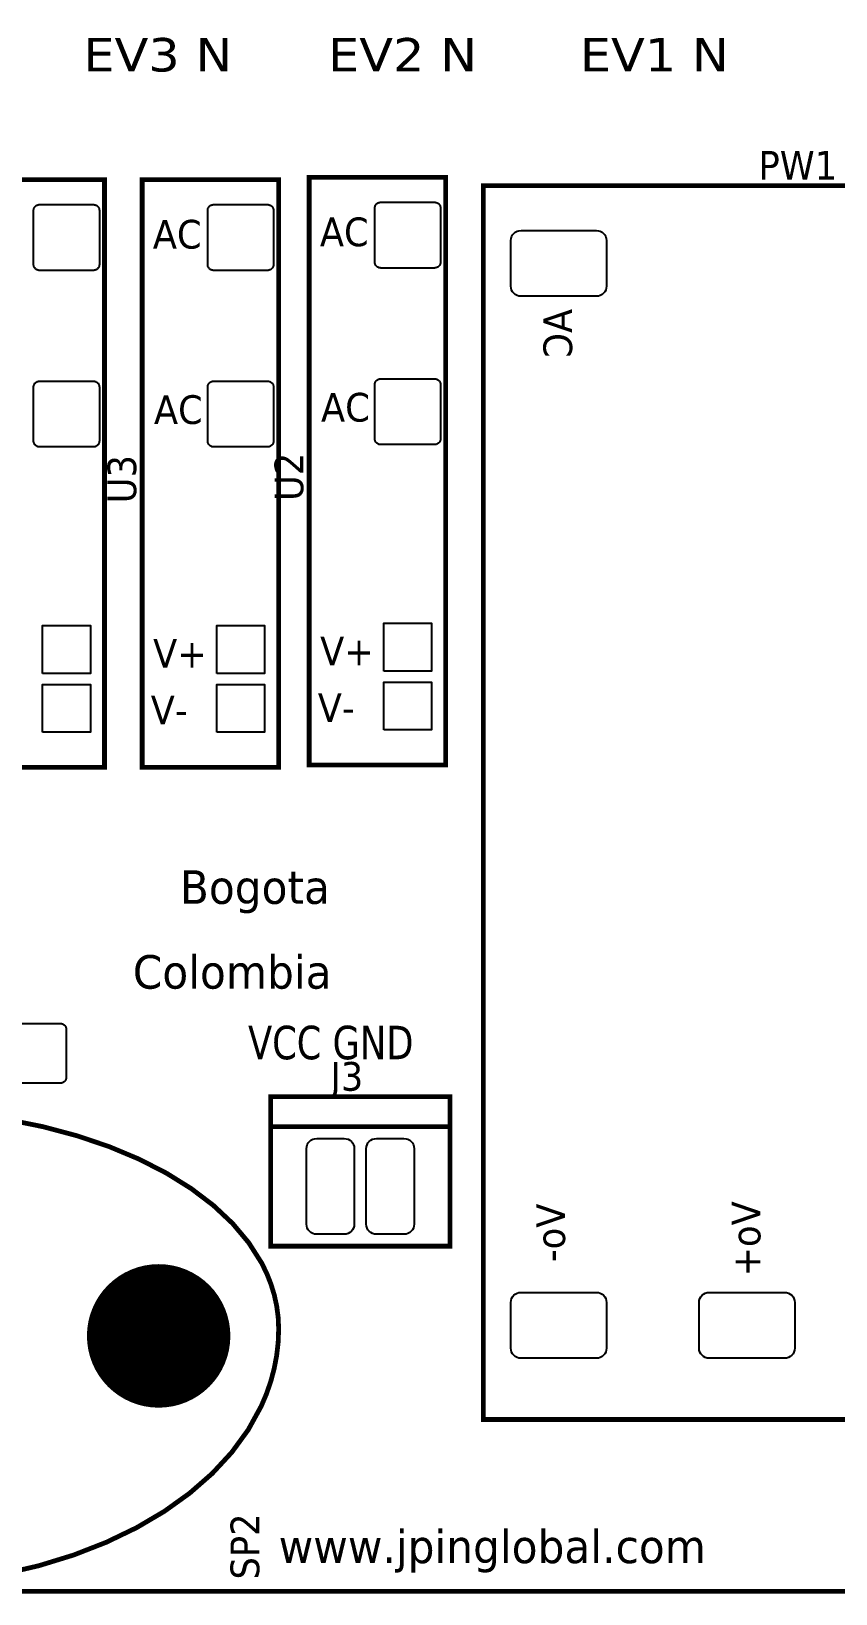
# Model space of a CAD drawing. Header units: millimetres. Extents: x 123.5 to 144.3, y 105.4 to 121.6.
# Drawn here: x 134.138 to 136.562, y 111.105 to 115.807 of the extents above; entities that cross this region are included whole.
import ezdxf

# ---------------------------------------------------------------- set-up
doc = ezdxf.new("R2010")
doc.units = ezdxf.units.MM
doc.layers.add('DESC', color=250, linetype='Continuous')
doc.styles.get("Standard").update_dxf_attribs({"font": 'tahoma.ttf'})

# ---------------------------------------------------------------- blocks, each defined once
blk = doc.blocks.new('EPAD')
at = {"const_width": 0.5}
blk.add_lwpolyline([(-0.25, 0, 1), (0.25, 0, 1)], format="xyb", close=True, dxfattribs=at)
blk = doc.blocks.new('DIELEC-AUT006')
at = {"const_width": 0.012}
for points in [[(145.7768, 111.1683), (155.7749, 111.1683), (155.7749, 115.8809), (145.7768, 115.8809), (145.7768, 111.1683)], [(145.7768, 111.1683), (155.7749, 111.1683), (155.7749, 115.8809), (145.7768, 115.8809), (145.7768, 111.1683)], [(145.7768, 111.1683), (155.7749, 111.1683), (155.7749, 115.8809), (145.7768, 115.8809), (145.7768, 111.1683)], [(152.8161, 113.2352), (153.1586, 113.2352), (153.1586, 114.7091), (152.8161, 114.7091), (152.8161, 113.2352)], [(152.8161, 113.2352), (153.1586, 113.2352), (153.1586, 114.7091), (152.8161, 114.7091), (152.8161, 113.2352)], [(152.8161, 113.2352), (153.1586, 113.2352), (153.1586, 114.7091), (152.8161, 114.7091), (152.8161, 113.2352)], [(153.2531, 113.2352), (153.5956, 113.2352), (153.5956, 114.7091), (153.2531, 114.7091), (153.2531, 113.2352)], [(153.2531, 113.2352), (153.5956, 113.2352), (153.5956, 114.7091), (153.2531, 114.7091), (153.2531, 113.2352)], [(153.2531, 113.2352), (153.5956, 113.2352), (153.5956, 114.7091), (153.2531, 114.7091), (153.2531, 113.2352)], [(153.6724, 113.2411), (154.0149, 113.2411), (154.0149, 114.715), (153.6724, 114.715), (153.6724, 113.2411)], [(153.6724, 113.2411), (154.0149, 113.2411), (154.0149, 114.715), (153.6724, 114.715), (153.6724, 113.2411)], [(153.6724, 113.2411), (154.0149, 113.2411), (154.0149, 114.715), (153.6724, 114.715), (153.6724, 113.2411)], [(154.1095, 111.5994), (155.7158, 111.5994), (155.7158, 114.6939), (154.1095, 114.6939), (154.1095, 111.5994)], [(154.1095, 111.5994), (155.7158, 111.5994), (155.7158, 114.6939), (154.1095, 114.6939), (154.1095, 111.5994)], [(154.1095, 111.5994), (155.7158, 111.5994), (155.7158, 114.6939), (154.1095, 114.6939), (154.1095, 111.5994)], [(153.5756, 112.034), (154.0256, 112.034), (154.0256, 112.409), (153.5756, 112.409), (153.5756, 112.034)], [(153.5756, 112.034), (154.0256, 112.034), (154.0256, 112.409), (153.5756, 112.409), (153.5756, 112.034)], [(153.5756, 112.034), (154.0256, 112.034), (154.0256, 112.409), (153.5756, 112.409), (153.5756, 112.034)], [(152.9024, 111.2114), (152.9941, 111.2327), (153.081, 111.2594), (153.1628, 111.2913), (153.2389, 111.3279), (153.3089, 111.3691), (153.3724, 111.4146), (153.429, 111.464), (153.478, 111.517), (153.5192, 111.5734), (153.552, 111.6329), (153.5651, 111.6637), (153.576, 111.6951), (153.5845, 111.7272), (153.5907, 111.7599), (153.5945, 111.7931), (153.5957, 111.8268), (153.5945, 111.8555), (153.5908, 111.8838), (153.5847, 111.9117), (153.5763, 111.9391), (153.5657, 111.9659), (153.5528, 111.9922), (153.5205, 112.0429), (153.4801, 112.091), (153.4319, 112.1363), (153.3764, 112.1784), (153.3141, 112.2172), (153.2453, 112.2524), (153.1705, 112.2837), (153.0902, 112.3108), (153.0048, 112.3336), (152.9148, 112.3518)], [(152.9024, 111.2114), (152.9941, 111.2327), (153.081, 111.2594), (153.1628, 111.2913), (153.2389, 111.3279), (153.3089, 111.3691), (153.3724, 111.4146), (153.429, 111.464), (153.478, 111.517), (153.5192, 111.5734), (153.552, 111.6329), (153.5651, 111.6637), (153.576, 111.6951), (153.5845, 111.7272), (153.5907, 111.7599), (153.5945, 111.7931), (153.5957, 111.8268), (153.5945, 111.8555), (153.5908, 111.8838), (153.5847, 111.9117), (153.5763, 111.9391), (153.5657, 111.9659), (153.5528, 111.9922), (153.5205, 112.0429), (153.4801, 112.091), (153.4319, 112.1363), (153.3764, 112.1784), (153.3141, 112.2172), (153.2453, 112.2524), (153.1705, 112.2837), (153.0902, 112.3108), (153.0048, 112.3336), (152.9148, 112.3518)], [(152.9024, 111.2114), (152.9941, 111.2327), (153.081, 111.2594), (153.1628, 111.2913), (153.2389, 111.3279), (153.3089, 111.3691), (153.3724, 111.4146), (153.429, 111.464), (153.478, 111.517), (153.5192, 111.5734), (153.552, 111.6329), (153.5651, 111.6637), (153.576, 111.6951), (153.5845, 111.7272), (153.5907, 111.7599), (153.5945, 111.7931), (153.5957, 111.8268), (153.5945, 111.8555), (153.5908, 111.8838), (153.5847, 111.9117), (153.5763, 111.9391), (153.5657, 111.9659), (153.5528, 111.9922), (153.5205, 112.0429), (153.4801, 112.091), (153.4319, 112.1363), (153.3764, 112.1784), (153.3141, 112.2172), (153.2453, 112.2524), (153.1705, 112.2837), (153.0902, 112.3108), (153.0048, 112.3336), (152.9148, 112.3518)], [(153.5756, 112.334), (154.0256, 112.334)], [(153.5756, 112.334), (154.0256, 112.334)], [(153.5756, 112.334), (154.0256, 112.334)]]:
    blk.add_lwpolyline(points, dxfattribs=at)
for points in [[(152.9807, 114.4965), (152.9807, 114.6315), (152.9808, 114.633), (152.981, 114.6345), (152.9813, 114.636), (152.9818, 114.6374), (152.9825, 114.6387), (152.9832, 114.6399), (152.9841, 114.6411), (152.985, 114.6421), (152.9861, 114.6431), (152.9872, 114.6439), (152.9885, 114.6447), (152.9898, 114.6453), (152.9912, 114.6458), (152.9926, 114.6462), (152.9941, 114.6464), (152.9957, 114.6465), (153.1307, 114.6465), (153.1322, 114.6464), (153.1337, 114.6462), (153.1352, 114.6458), (153.1366, 114.6453), (153.1379, 114.6447), (153.1391, 114.6439), (153.1403, 114.6431), (153.1413, 114.6421), (153.1423, 114.6411), (153.1432, 114.6399), (153.1439, 114.6387), (153.1445, 114.6374), (153.145, 114.636), (153.1454, 114.6345), (153.1456, 114.633), (153.1457, 114.6315), (153.1457, 114.4965), (153.1456, 114.4949), (153.1454, 114.4934), (153.145, 114.492), (153.1445, 114.4906), (153.1439, 114.4893), (153.1432, 114.488), (153.1423, 114.4869), (153.1413, 114.4858), (153.1403, 114.4848), (153.1391, 114.484), (153.1379, 114.4832), (153.1366, 114.4826), (153.1352, 114.4821), (153.1337, 114.4818), (153.1322, 114.4815), (153.1307, 114.4815), (152.9957, 114.4815), (152.9941, 114.4815), (152.9926, 114.4818), (152.9912, 114.4821), (152.9898, 114.4826), (152.9885, 114.4832), (152.9872, 114.484), (152.9861, 114.4848), (152.985, 114.4858), (152.9841, 114.4869), (152.9832, 114.488), (152.9825, 114.4893), (152.9818, 114.4906), (152.9813, 114.492), (152.981, 114.4934), (152.9808, 114.4949), (152.9807, 114.4965)], [(153.4177, 114.4965), (153.4177, 114.6315), (153.4178, 114.633), (153.418, 114.6345), (153.4183, 114.636), (153.4188, 114.6374), (153.4195, 114.6387), (153.4202, 114.6399), (153.4211, 114.6411), (153.422, 114.6421), (153.4231, 114.6431), (153.4242, 114.6439), (153.4255, 114.6447), (153.4268, 114.6453), (153.4282, 114.6458), (153.4296, 114.6462), (153.4311, 114.6464), (153.4327, 114.6465), (153.5677, 114.6465), (153.5692, 114.6464), (153.5708, 114.6462), (153.5722, 114.6458), (153.5736, 114.6453), (153.5749, 114.6447), (153.5761, 114.6439), (153.5773, 114.6431), (153.5783, 114.6421), (153.5793, 114.6411), (153.5802, 114.6399), (153.5809, 114.6387), (153.5815, 114.6374), (153.582, 114.636), (153.5824, 114.6345), (153.5826, 114.633), (153.5827, 114.6315), (153.5827, 114.4965), (153.5826, 114.4949), (153.5824, 114.4934), (153.582, 114.492), (153.5815, 114.4906), (153.5809, 114.4893), (153.5802, 114.488), (153.5793, 114.4869), (153.5783, 114.4858), (153.5773, 114.4848), (153.5761, 114.484), (153.5749, 114.4832), (153.5736, 114.4826), (153.5722, 114.4821), (153.5708, 114.4818), (153.5692, 114.4815), (153.5677, 114.4815), (153.4327, 114.4815), (153.4311, 114.4815), (153.4296, 114.4818), (153.4282, 114.4821), (153.4268, 114.4826), (153.4255, 114.4832), (153.4242, 114.484), (153.4231, 114.4848), (153.422, 114.4858), (153.4211, 114.4869), (153.4202, 114.488), (153.4195, 114.4893), (153.4188, 114.4906), (153.4183, 114.492), (153.418, 114.4934), (153.4178, 114.4949), (153.4177, 114.4965)], [(153.837, 114.5024), (153.837, 114.6374), (153.8371, 114.6389), (153.8373, 114.6404), (153.8376, 114.6419), (153.8381, 114.6433), (153.8388, 114.6446), (153.8395, 114.6458), (153.8404, 114.647), (153.8413, 114.648), (153.8424, 114.649), (153.8435, 114.6499), (153.8448, 114.6506), (153.8461, 114.6512), (153.8475, 114.6517), (153.8489, 114.6521), (153.8504, 114.6523), (153.852, 114.6524), (153.987, 114.6524), (153.9885, 114.6523), (153.99, 114.6521), (153.9915, 114.6517), (153.9929, 114.6512), (153.9942, 114.6506), (153.9954, 114.6499), (153.9966, 114.649), (153.9976, 114.648), (153.9986, 114.647), (153.9995, 114.6458), (154.0002, 114.6446), (154.0008, 114.6433), (154.0013, 114.6419), (154.0017, 114.6404), (154.0019, 114.6389), (154.002, 114.6374), (154.002, 114.5024), (154.0019, 114.5008), (154.0017, 114.4993), (154.0013, 114.4979), (154.0008, 114.4965), (154.0002, 114.4952), (153.9995, 114.4939), (153.9986, 114.4928), (153.9976, 114.4917), (153.9966, 114.4908), (153.9954, 114.4899), (153.9942, 114.4892), (153.9929, 114.4885), (153.9915, 114.488), (153.99, 114.4877), (153.9885, 114.4875), (153.987, 114.4874), (153.852, 114.4874), (153.8504, 114.4875), (153.8489, 114.4877), (153.8475, 114.488), (153.8461, 114.4885), (153.8448, 114.4892), (153.8435, 114.4899), (153.8424, 114.4908), (153.8413, 114.4917), (153.8404, 114.4928), (153.8395, 114.4939), (153.8388, 114.4952), (153.8381, 114.4965), (153.8376, 114.4979), (153.8373, 114.4993), (153.8371, 114.5008), (153.837, 114.5024)], [(154.1785, 114.442), (154.1785, 114.556), (154.179, 114.5612), (154.1804, 114.566), (154.1828, 114.5704), (154.1858, 114.5741), (154.1896, 114.5772), (154.1939, 114.5795), (154.1988, 114.581), (154.204, 114.5815), (154.393, 114.5815), (154.3982, 114.581), (154.403, 114.5795), (154.4073, 114.5772), (154.4111, 114.5741), (154.4142, 114.5704), (154.4165, 114.566), (154.418, 114.5612), (154.4185, 114.556), (154.4185, 114.442), (154.418, 114.4368), (154.4165, 114.432), (154.4142, 114.4276), (154.4111, 114.4239), (154.4073, 114.4208), (154.403, 114.4185), (154.3982, 114.417), (154.393, 114.4165), (154.204, 114.4165), (154.1988, 114.417), (154.1939, 114.4185), (154.1896, 114.4208), (154.1858, 114.4239), (154.1828, 114.4276), (154.1804, 114.432), (154.179, 114.4368), (154.1785, 114.442)], [(152.9807, 114.0536), (152.9807, 114.1886), (152.9808, 114.1901), (152.981, 114.1916), (152.9813, 114.1931), (152.9818, 114.1945), (152.9825, 114.1958), (152.9832, 114.197), (152.9841, 114.1982), (152.985, 114.1992), (152.9861, 114.2002), (152.9872, 114.201), (152.9885, 114.2018), (152.9898, 114.2024), (152.9912, 114.2029), (152.9926, 114.2033), (152.9941, 114.2035), (152.9957, 114.2036), (153.1307, 114.2036), (153.1322, 114.2035), (153.1337, 114.2033), (153.1352, 114.2029), (153.1366, 114.2024), (153.1379, 114.2018), (153.1391, 114.201), (153.1403, 114.2002), (153.1413, 114.1992), (153.1423, 114.1982), (153.1432, 114.197), (153.1439, 114.1958), (153.1445, 114.1945), (153.145, 114.1931), (153.1454, 114.1916), (153.1456, 114.1901), (153.1457, 114.1886), (153.1457, 114.0536), (153.1456, 114.052), (153.1454, 114.0505), (153.145, 114.049), (153.1445, 114.0477), (153.1439, 114.0463), (153.1432, 114.0451), (153.1423, 114.0439), (153.1413, 114.0429), (153.1403, 114.0419), (153.1391, 114.0411), (153.1379, 114.0403), (153.1366, 114.0397), (153.1352, 114.0392), (153.1337, 114.0389), (153.1322, 114.0386), (153.1307, 114.0386), (152.9957, 114.0386), (152.9941, 114.0386), (152.9926, 114.0389), (152.9912, 114.0392), (152.9898, 114.0397), (152.9885, 114.0403), (152.9872, 114.0411), (152.9861, 114.0419), (152.985, 114.0429), (152.9841, 114.0439), (152.9832, 114.0451), (152.9825, 114.0463), (152.9818, 114.0477), (152.9813, 114.049), (152.981, 114.0505), (152.9808, 114.052), (152.9807, 114.0536)], [(153.4177, 114.0536), (153.4177, 114.1886), (153.4178, 114.1901), (153.418, 114.1916), (153.4183, 114.1931), (153.4188, 114.1945), (153.4195, 114.1958), (153.4202, 114.197), (153.4211, 114.1982), (153.422, 114.1992), (153.4231, 114.2002), (153.4242, 114.201), (153.4255, 114.2018), (153.4268, 114.2024), (153.4282, 114.2029), (153.4296, 114.2033), (153.4311, 114.2035), (153.4327, 114.2036), (153.5677, 114.2036), (153.5692, 114.2035), (153.5708, 114.2033), (153.5722, 114.2029), (153.5736, 114.2024), (153.5749, 114.2018), (153.5761, 114.201), (153.5773, 114.2002), (153.5783, 114.1992), (153.5793, 114.1982), (153.5802, 114.197), (153.5809, 114.1958), (153.5815, 114.1945), (153.582, 114.1931), (153.5824, 114.1916), (153.5826, 114.1901), (153.5827, 114.1886), (153.5827, 114.0536), (153.5826, 114.052), (153.5824, 114.0505), (153.582, 114.049), (153.5815, 114.0477), (153.5809, 114.0463), (153.5802, 114.0451), (153.5793, 114.0439), (153.5783, 114.0429), (153.5773, 114.0419), (153.5761, 114.0411), (153.5749, 114.0403), (153.5736, 114.0397), (153.5722, 114.0392), (153.5708, 114.0389), (153.5692, 114.0386), (153.5677, 114.0386), (153.4327, 114.0386), (153.4311, 114.0386), (153.4296, 114.0389), (153.4282, 114.0392), (153.4268, 114.0397), (153.4255, 114.0403), (153.4242, 114.0411), (153.4231, 114.0419), (153.422, 114.0429), (153.4211, 114.0439), (153.4202, 114.0451), (153.4195, 114.0463), (153.4188, 114.0477), (153.4183, 114.049), (153.418, 114.0505), (153.4178, 114.052), (153.4177, 114.0536)], [(153.837, 114.0595), (153.837, 114.1945), (153.8371, 114.196), (153.8373, 114.1975), (153.8376, 114.199), (153.8381, 114.2004), (153.8388, 114.2017), (153.8395, 114.2029), (153.8404, 114.2041), (153.8413, 114.2051), (153.8424, 114.2061), (153.8435, 114.2069), (153.8448, 114.2077), (153.8461, 114.2083), (153.8475, 114.2088), (153.8489, 114.2092), (153.8504, 114.2094), (153.852, 114.2095), (153.987, 114.2095), (153.9885, 114.2094), (153.99, 114.2092), (153.9915, 114.2088), (153.9929, 114.2083), (153.9942, 114.2077), (153.9954, 114.2069), (153.9966, 114.2061), (153.9976, 114.2051), (153.9986, 114.2041), (153.9995, 114.2029), (154.0002, 114.2017), (154.0008, 114.2004), (154.0013, 114.199), (154.0017, 114.1975), (154.0019, 114.196), (154.002, 114.1945), (154.002, 114.0595), (154.0019, 114.0579), (154.0017, 114.0564), (154.0013, 114.0549), (154.0008, 114.0536), (154.0002, 114.0522), (153.9995, 114.051), (153.9986, 114.0499), (153.9976, 114.0488), (153.9966, 114.0478), (153.9954, 114.047), (153.9942, 114.0462), (153.9929, 114.0456), (153.9915, 114.0451), (153.99, 114.0448), (153.9885, 114.0445), (153.987, 114.0445), (153.852, 114.0445), (153.8504, 114.0445), (153.8489, 114.0448), (153.8475, 114.0451), (153.8461, 114.0456), (153.8448, 114.0462), (153.8435, 114.047), (153.8424, 114.0478), (153.8413, 114.0488), (153.8404, 114.0499), (153.8395, 114.051), (153.8388, 114.0522), (153.8381, 114.0536), (153.8376, 114.0549), (153.8373, 114.0564), (153.8371, 114.0579), (153.837, 114.0595)], [(153.0032, 113.4705), (153.0032, 113.5905), (153.1232, 113.5905), (153.1232, 113.4705), (153.0032, 113.4705)], [(153.4402, 113.4705), (153.4402, 113.5905), (153.5602, 113.5905), (153.5602, 113.4705), (153.4402, 113.4705)], [(153.8595, 113.4764), (153.8595, 113.5964), (153.9795, 113.5964), (153.9795, 113.4764), (153.8595, 113.4764)], [(153.0032, 113.3229), (153.0032, 113.4429), (153.1232, 113.4429), (153.1232, 113.3229), (153.0032, 113.3229)], [(153.4402, 113.3229), (153.4402, 113.4429), (153.5602, 113.4429), (153.5602, 113.3229), (153.4402, 113.3229)], [(153.8595, 113.3288), (153.8595, 113.4488), (153.9795, 113.4488), (153.9795, 113.3288), (153.8595, 113.3288)], [(153.6911, 112.304), (153.7601, 112.304), (153.7654, 112.3035), (153.7702, 112.3021), (153.7745, 112.2998), (153.7783, 112.2967), (153.7814, 112.2929), (153.7837, 112.2886), (153.7851, 112.2838), (153.7856, 112.2785), (153.7856, 112.0895), (153.7851, 112.0843), (153.7837, 112.0795), (153.7814, 112.0752), (153.7783, 112.0714), (153.7745, 112.0683), (153.7702, 112.066), (153.7654, 112.0646), (153.7601, 112.064), (153.6911, 112.064), (153.6859, 112.0646), (153.6811, 112.066), (153.6768, 112.0683), (153.673, 112.0714), (153.6699, 112.0752), (153.6676, 112.0795), (153.6661, 112.0843), (153.6656, 112.0895), (153.6656, 112.2785), (153.6661, 112.2838), (153.6676, 112.2886), (153.6699, 112.2929), (153.673, 112.2967), (153.6768, 112.2998), (153.6811, 112.3021), (153.6859, 112.3035), (153.6911, 112.304)], [(153.8411, 112.304), (153.9101, 112.304), (153.9154, 112.3035), (153.9202, 112.3021), (153.9245, 112.2998), (153.9283, 112.2967), (153.9314, 112.2929), (153.9337, 112.2886), (153.9351, 112.2838), (153.9356, 112.2785), (153.9356, 112.0895), (153.9351, 112.0843), (153.9337, 112.0795), (153.9314, 112.0752), (153.9283, 112.0714), (153.9245, 112.0683), (153.9202, 112.066), (153.9154, 112.0646), (153.9101, 112.064), (153.8411, 112.064), (153.8359, 112.0646), (153.8311, 112.066), (153.8268, 112.0683), (153.823, 112.0714), (153.8199, 112.0752), (153.8176, 112.0795), (153.8161, 112.0843), (153.8156, 112.0895), (153.8156, 112.2785), (153.8161, 112.2838), (153.8176, 112.2886), (153.8199, 112.2929), (153.823, 112.2967), (153.8268, 112.2998), (153.8311, 112.3021), (153.8359, 112.3035), (153.8411, 112.304)], [(154.1785, 111.7786), (154.1785, 111.8926), (154.179, 111.8978), (154.1804, 111.9027), (154.1828, 111.907), (154.1858, 111.9108), (154.1896, 111.9138), (154.1939, 111.9162), (154.1988, 111.9176), (154.204, 111.9181), (154.393, 111.9181), (154.3982, 111.9176), (154.403, 111.9162), (154.4073, 111.9138), (154.4111, 111.9108), (154.4142, 111.907), (154.4165, 111.9027), (154.418, 111.8978), (154.4185, 111.8926), (154.4185, 111.7786), (154.418, 111.7734), (154.4165, 111.7686), (154.4142, 111.7643), (154.4111, 111.7605), (154.4073, 111.7574), (154.403, 111.7551), (154.3982, 111.7536), (154.393, 111.7531), (154.204, 111.7531), (154.1988, 111.7536), (154.1939, 111.7551), (154.1896, 111.7574), (154.1858, 111.7605), (154.1828, 111.7643), (154.1804, 111.7686), (154.179, 111.7734), (154.1785, 111.7786)], [(154.6509, 111.7786), (154.6509, 111.8926), (154.6514, 111.8978), (154.6529, 111.9027), (154.6552, 111.907), (154.6583, 111.9108), (154.662, 111.9138), (154.6664, 111.9162), (154.6712, 111.9176), (154.6764, 111.9181), (154.8654, 111.9181), (154.8706, 111.9176), (154.8755, 111.9162), (154.8798, 111.9138), (154.8835, 111.9108), (154.8866, 111.907), (154.8889, 111.9027), (154.8904, 111.8978), (154.8909, 111.8926), (154.8909, 111.7786), (154.8904, 111.7734), (154.8889, 111.7686), (154.8866, 111.7643), (154.8835, 111.7605), (154.8798, 111.7574), (154.8755, 111.7551), (154.8706, 111.7536), (154.8654, 111.7531), (154.6764, 111.7531), (154.6712, 111.7536), (154.6664, 111.7551), (154.662, 111.7574), (154.6583, 111.7605), (154.6552, 111.7643), (154.6529, 111.7686), (154.6514, 111.7734), (154.6509, 111.7786)]]:
    blk.add_lwpolyline(points, close=True)
blk.add_lwpolyline([(152.9275, 112.5927), (153.0475, 112.5927), (153.049, 112.5926), (153.0505, 112.5924), (153.052, 112.592), (153.0534, 112.5916), (153.0547, 112.5909), (153.0559, 112.5902), (153.0571, 112.5893), (153.0581, 112.5884), (153.0591, 112.5873), (153.0599, 112.5862), (153.0607, 112.5849), (153.0613, 112.5836), (153.0618, 112.5822), (153.0622, 112.5808), (153.0624, 112.5793), (153.0625, 112.5777), (153.0625, 112.4577), (153.0624, 112.4562), (153.0622, 112.4546), (153.0618, 112.4532), (153.0613, 112.4518), (153.0607, 112.4505), (153.0599, 112.4493), (153.0591, 112.4481), (153.0581, 112.447), (153.0571, 112.4461), (153.0559, 112.4452), (153.0547, 112.4445), (153.0534, 112.4439), (153.052, 112.4434), (153.0505, 112.443), (153.049, 112.4428), (153.0475, 112.4427), (153.0475, 112.4427), (152.9275, 112.4427)])
at = {"xscale": 0.36, "yscale": 0.36, "zscale": 1.5}
blk.add_blockref('EPAD', (153.2945, 111.809), dxfattribs=at)
for s, height, width, p in [('EV3 N', 0.084, 1.25, (153.1056, 114.9803)), ('EV3 N', 0.084, 1.25, (153.1056, 114.9803)), ('EV3 N', 0.084, 1.25, (153.1056, 114.9803)), ('EV2 N', 0.084, 1.25, (153.7197, 114.9803)), ('EV2 N', 0.084, 1.25, (153.7197, 114.9803)), ('EV2 N', 0.084, 1.25, (153.7197, 114.9803)), ('EV1 N', 0.084, 1.25, (154.3516, 114.9803)), ('EV1 N', 0.084, 1.25, (154.3516, 114.9803)), ('EV1 N', 0.084, 1.25, (154.3516, 114.9803)), ('PW1', 0.072, 1.041667, (154.8001, 114.7089)), ('PW1', 0.072, 1.041667, (154.8001, 114.7089)), ('PW1', 0.072, 1.041667, (154.8001, 114.7089)), ('AC', 0.072, 1.041667, (153.2799, 114.5362)), ('AC', 0.072, 1.041667, (153.2799, 114.5362)), ('AC', 0.072, 1.041667, (153.2799, 114.5362)), ('AC', 0.072, 1.041667, (153.6992, 114.5421)), ('AC', 0.072, 1.041667, (153.6992, 114.5421)), ('AC', 0.072, 1.041667, (153.6992, 114.5421)), ('AC', 0.072, 1.041667, (153.2827, 114.0963)), ('AC', 0.072, 1.041667, (153.2827, 114.0963)), ('AC', 0.072, 1.041667, (153.2827, 114.0963)), ('AC', 0.072, 1.041667, (153.702, 114.1022)), ('AC', 0.072, 1.041667, (153.702, 114.1022)), ('AC', 0.072, 1.041667, (153.702, 114.1022)), ('V+', 0.072, 1.041667, (153.2805, 113.4848)), ('V+', 0.072, 1.041667, (153.2805, 113.4848)), ('V+', 0.072, 1.041667, (153.2805, 113.4848)), ('V+', 0.072, 1.041667, (153.6998, 113.4907)), ('V+', 0.072, 1.041667, (153.6998, 113.4907)), ('V+', 0.072, 1.041667, (153.6998, 113.4907)), ('V-', 0.072, 1.041667, (153.2746, 113.343)), ('V-', 0.072, 1.041667, (153.2746, 113.343)), ('V-', 0.072, 1.041667, (153.2746, 113.343)), ('V-', 0.072, 1.041667, (153.6939, 113.3489)), ('V-', 0.072, 1.041667, (153.6939, 113.3489)), ('V-', 0.072, 1.041667, (153.6939, 113.3489)), ('Bogota', 0.084, 1.071429, (153.3477, 112.8927)), ('Bogota', 0.084, 1.071429, (153.3477, 112.8927)), ('Bogota', 0.084, 1.071429, (153.3477, 112.8927)), ('Colombia', 0.084, 1.071429, (153.2296, 112.6801)), ('Colombia', 0.084, 1.071429, (153.2296, 112.6801)), ('Colombia', 0.084, 1.071429, (153.2296, 112.6801)), ('VCC GND', 0.084, 0.892857, (153.5189, 112.5029)), ('VCC GND', 0.084, 0.892857, (153.5189, 112.5029)), ('VCC GND', 0.084, 0.892857, (153.5189, 112.5029)), ('J3', 0.072, 1.041667, (153.7256, 112.424)), ('J3', 0.072, 1.041667, (153.7256, 112.424)), ('J3', 0.072, 1.041667, (153.7256, 112.424)), ('www.jpinglobal.com', 0.084, 1.071429, (153.5957, 111.2392)), ('www.jpinglobal.com', 0.084, 1.071429, (153.5957, 111.2392)), ('www.jpinglobal.com', 0.084, 1.071429, (153.5957, 111.2392))]:
    blk.add_text(s, height=height, dxfattribs=dict(width=width)).set_placement(p)
at = {"text_generation_flag": 2, "width": 1.041667}
for s, p in [('AC', (154.3322, 114.3849)), ('AC', (154.3322, 114.3849)), ('AC', (154.3322, 114.3849)), ('Vo-', (154.3145, 112.1408)), ('Vo-', (154.3145, 112.1408)), ('Vo-', (154.3145, 112.1408)), ('Vo+', (154.8047, 112.1467)), ('Vo+', (154.8047, 112.1467)), ('Vo+', (154.8047, 112.1467))]:
    blk.add_text(s, height=0.072, rotation=90, dxfattribs=at).set_placement(p)
at = {"width": 1.041667}
for s, p in [('U3', (153.2381, 113.8972)), ('U3', (153.2381, 113.8972)), ('U3', (153.2381, 113.8972)), ('U2', (153.6574, 113.9031)), ('U2', (153.6574, 113.9031)), ('U2', (153.6574, 113.9031)), ('SP2', (153.5469, 111.198)), ('SP2', (153.5469, 111.198)), ('SP2', (153.5469, 111.198))]:
    blk.add_text(s, height=0.072, rotation=90, dxfattribs=at).set_placement(p)

msp = doc.modelspace()

# ---------------------------------------------------------------- block references
at = {"layer": 'DESC', "xscale": 1.2, "yscale": 1.2, "zscale": 1.2}
msp.add_blockref('DIELEC-AUT006', (-49.4312, -22.2901), dxfattribs=at)

doc.saveas('drawing.dxf')
